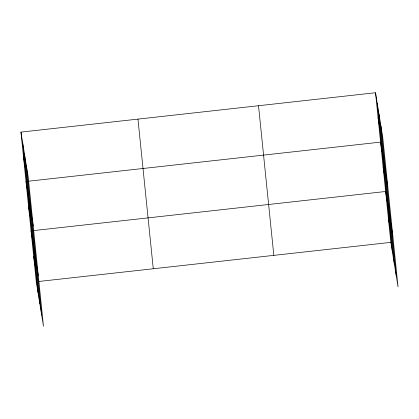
<?xml version="1.0" encoding="UTF-8"?>
<svg xmlns="http://www.w3.org/2000/svg" width="419" height="419" viewBox="0 0 419 419"><rect width="100%" height="100%" fill="white"/><g stroke="black" fill="none" stroke-linecap="round" stroke-linejoin="round"><path stroke-width="0.63" d="M20.95 132.111L28.162 176.629L43.471 326.27L36.264 281.751L20.95 132.111L375.529 92.73L382.736 137.249L398.05 286.889L390.838 242.371L375.529 92.73M27.303 181.348L26.004 181.49L33.216 226.014M28.602 181.202L380.578 142.109L387.79 186.628M38.862 281.463L390.838 242.371M378.053 117.42L379.755 127.947M383.107 166.799L384.81 177.326M392.844 236.012L385.632 191.493L31.058 230.874L38.265 275.393M388.235 216.932L389.942 227.459M23.474 156.8L25.182 167.328M28.529 206.185L30.236 216.707M33.661 256.313L35.364 266.84M380.918 126.03L396.233 275.671M379.048 114.471L394.363 264.117M377.231 103.252L392.545 252.898M258.518 105.724L273.827 255.365M137.961 119.111L153.275 268.757M26.345 165.411L41.659 315.057M24.47 153.852L39.784 303.497M22.657 142.638L37.967 292.279"/></g></svg>
